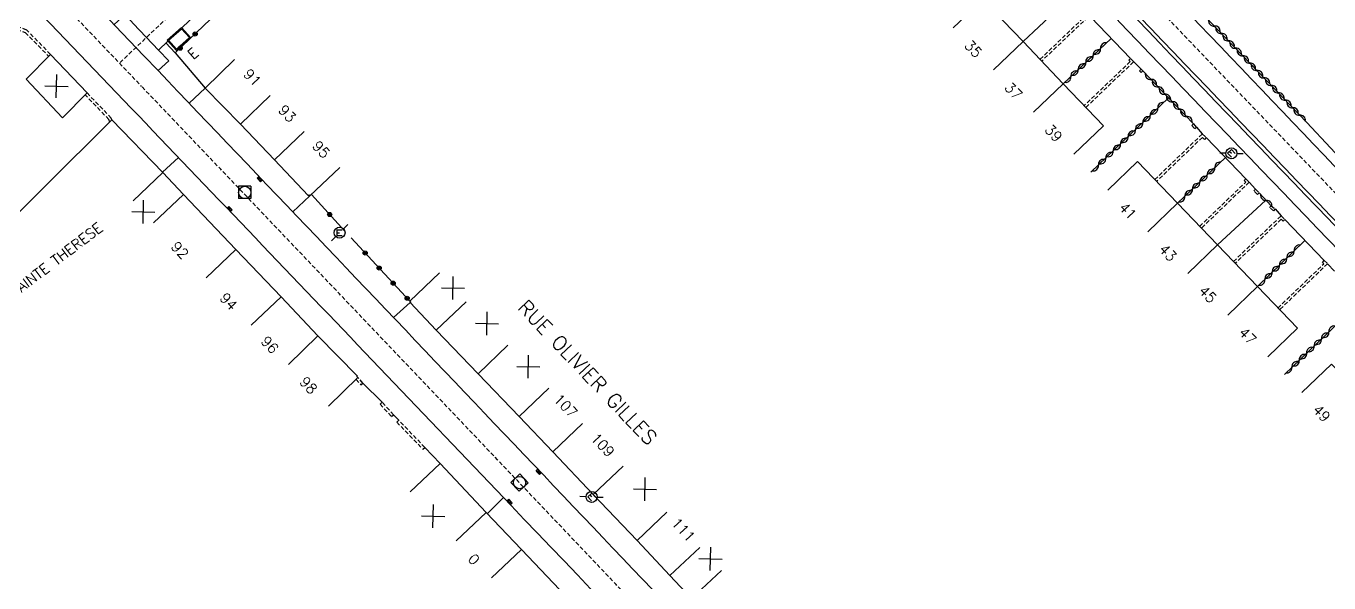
# Model space of a CAD drawing. Header units: millimetres. Extents: x 161000 to 162001, y 120999 to 122000.
# Drawn here: x 161714.2 to 161872.7, y 121106.4 to 121174.1 of the extents above; entities that cross this region are included whole.
import ezdxf
from ezdxf.enums import TextEntityAlignment as Align

# ---------------------------------------------------------------- set-up
doc = ezdxf.new("R2010")
doc.units = ezdxf.units.MM
doc.linetypes.add('DASHED', pattern=[0.75, 0.5, -0.25])
doc.layers.get('0').update_dxf_attribs({"linetype": 'CONTINUOUS'})
for name, color, linetype in [('W0001', 6, 'DASHED'), ('W0008', 7, 'CONTINUOUS'), ('W0100', 7, 'CONTINUOUS'), ('W0112', 1, 'DASHED'), ('W0310', 3, 'CONTINUOUS'), ('W0322', 7, 'CONTINUOUS'), ('W0330', 7, 'CONTINUOUS'), ('W0334', 7, 'CONTINUOUS'), ('W0400', 7, 'CONTINUOUS'), ('W0420', 7, 'CONTINUOUS'), ('W0471', 7, 'CONTINUOUS'), ('W0984', 7, 'CONTINUOUS'), ('W0989', 7, 'CONTINUOUS'), ('W0991', 7, 'CONTINUOUS'), ('W1102', 7, 'CONTINUOUS')]:
    doc.layers.add(name, color=color, linetype=linetype)
doc.styles.get("Standard").update_dxf_attribs({"font": 'romans.shx', "width": 0.85})

# ---------------------------------------------------------------- blocks, each defined once
blk = doc.blocks.new('t310o')
at = {"color": 0, "linetype": 'Continuous'}
for centre, start, end in [((-0.5, 0.38), 216.8699, 323.1304), ((0.5, -0.37), 36.8699, 143.1303)]:
    blk.add_arc(centre, 0.625, start, end, dxfattribs=at)
blk = doc.blocks.new('T471')
for p, q in [((-0.333334, 0.333334), (-0.333334, -0.333334)), ((-0.333334, 0.333334), (0.333334, 0.333334)), ((-0.333334, 0), (0, 0)), ((0.500001, 0.500001), (1.000002, 1.000002)), ((-0.500001, -0.500001), (-1.000002, -1.000002)), ((-0.333334, -0.333334), (0.333334, -0.333334))]:
    blk.add_line(p, q)
blk.add_ellipse((0, 0), major_axis=(0.471405, 0.471405), ratio=1, start_param=5.4977871438, end_param=11.780972451)
blk = doc.blocks.new('t322o')
at = {"color": 0, "linetype": 'Continuous'}
for radius in [0.25, 0.15]:
    blk.add_circle((0, 0), radius, dxfattribs=at)
blk = doc.blocks.new('t991o')
at = {"color": 0, "linetype": 'Continuous'}
for p, q in [((-1, 1), (1, -1)), ((-1, -1), (1, 1))]:
    blk.add_line(p, q, dxfattribs=at)
blk = doc.blocks.new('T400')
for p, q in [((-0.15, 0.3), (0.15, 0.3)), ((-0.15, -0.25), (-0.15, 0.3)), ((-0.15, 0.15), (0.15, 0.15)), ((-0.15, 0), (0.15, 0)), ((0.15, 0.3), (0.15, -0.25)), ((-0.15, -0.15), (0.15, -0.15)), ((-0.15, -0.25), (-0.15, -0.3)), ((-0.15, -0.3), (0.15, -0.3)), ((0.15, -0.3), (0.15, -0.25))]:
    blk.add_line(p, q)
blk = doc.blocks.new('T420')
for p, q in [((0.75, 0.75), (-0.75, 0.75)), ((-0.75, 0.75), (-0.75, -0.75)), ((0.75, 0.75), (0.75, -0.75)), ((0.75, -0.75), (-0.75, -0.75))]:
    blk.add_line(p, q)
blk.add_ellipse((0, 0), major_axis=(-0.53, 0.53), ratio=1, start_param=3.926991, end_param=10.210176)

msp = doc.modelspace()

# ---------------------------------------------------------------- linework, layer by layer
at = {"layer": 'W0001'}
for points in [[(161723.21, 121521.49), (161708.44, 121503.61, -0.052031), (161692.74, 121488.19, 0.000599), (161675.67, 121474.82, -0.005504), (161648.34, 121452.8, 0.018605), (161611.09, 121421.03, -0.000909), (161565.62, 121378.12, 0.342922), (161564.36, 121370.06, -0.00009), (161590.01, 121323.77), (161598.54, 121308.89, 0.062268), (161621.4, 121278.54, -0.003977), (161672.79, 121224.97, 0.000187), (161728.28, 121166.78, -0.000686), (161805.22, 121085.95), (161826.39, 121063.66)], [(161755.74, 121413.54, 0.003258), (161744.68, 121335.46), (161741.26, 121313.02, 0.110396), (161741.99, 121301.22, 0.150139), (161753.14, 121279.23, -0.000934), (161792.85, 121237.93, 0.000196), (161880.01, 121147.01), (161900.98, 121126.16, 0.068286), (161933.71, 121107.44, 0.090548), (161975.14, 121099.27, 0.054774), (162000, 121101.72, 0.058941)]]:
    msp.add_lwpolyline(points, format="xyb", dxfattribs=at)
msp.add_lwpolyline([(161795.06, 121235.63), (161725.6, 121169.6)], dxfattribs=at)
at = {"layer": 'W0008'}
for points in [[(162000, 121099.33, -0.053718), (161975.11, 121096.93, -0.090574), (161932.85, 121105.26, -0.06857), (161899.42, 121124.39), (161878.33, 121145.37, -0.000196), (161791.16, 121236.3, 0.000934), (161751.45, 121277.6, -0.149396), (161739.7, 121300.69, -0.14261), (161739.8, 121317.16, 0.417617), (161734.61, 121323.95), (161706.88, 121327.52, -0.194977), (161696.19, 121333.54), (161679.29, 121355.19, -0.175943), (161677.82, 121361.59), (161683.5, 121407.87, 0.00101), (161689.77, 121458.79, 0.148993), (161688.48, 121466.74, 0.063377), (161684.02, 121472.9, 0.337624), (161677.43, 121472.68, -0.005502), (161650.05, 121450.63, 0.018596), (161612.98, 121419.01, -0.000909)], [(161623.38, 121280.48, -0.003976), (161674.8, 121226.88, 0.000187), (161730.29, 121168.69, -0.000686), (161807.23, 121087.86), (161828.24, 121065.86)], [(161999.26, 121215.7, 0.039573), (161981.6, 121224.64, 0.052175), (161971.74, 121199.59, 0.073505), (161968.78, 121162.86), (161968.32, 121106.98, -0.428346), (161961.91, 121102.27, -0.053124), (161936.6, 121108.5, -0.038316), (161913.78, 121119.84, -0.075715), (161893.96, 121135.57), (161877.14, 121153.15, 0.001051), (161836.8, 121195.33, -0.084609), (161833.67, 121199.94, -0.137715), (161829.96, 121226.14), (161834.88, 121261.12, -0.413149), (161843.59, 121267.71), (161854.49, 121266.22)], [(161824.69, 121061.62, 0.002007), (161773.23, 121115.79, 0.000437), (161716.33, 121175.29, 0.41324), (161709.16, 121175.32, -0.0048), (161648.72, 121115.55, 0.390095), (161648.33, 121108.38, -0.00181), (161696.06, 121060.37, -0.00168), (161756.22, 121000)]]:
    msp.add_lwpolyline(points, format="xyb", dxfattribs=at)
for points in [[(161733.18, 121173.89), (161784.82, 121223.11), (161792.29, 121230.18)], [(161730.35, 121171.19), (161731.5, 121172.28)]]:
    msp.add_lwpolyline(points, dxfattribs=at)
at = {"layer": 'W0100'}
for points in [[(161841.68, 121158.53), (161845.29, 121161.98), (161840.41, 121167.1), (161835.52, 121172.22), (161830.63, 121177.34), (161825.75, 121182.46), (161822.13, 121179.01)], [(161739.6, 121170.06), (161736.03, 121166.56), (161740.32, 121162.18), (161744.45, 121157.83), (161748.57, 121153.48), (161748.66, 121153.56), (161748.76, 121153.45), (161752.39, 121156.9)], [(161751.04, 121127.86), (161754.61, 121131.36), (161754.49, 121131.48), (161754.55, 121131.53), (161749.74, 121136.43), (161745.25, 121141.16), (161739.77, 121146.95), (161733.38, 121153.64), (161730.87, 121156.3), (161724.68, 121162.69), (161700.14, 121138.32), (161697.7, 121135.89), (161697.92, 121130.9)], [(161845.83, 121154.16), (161849.44, 121157.62), (161854.3, 121152.55), (161859.16, 121147.48), (161864.02, 121142.41), (161868.88, 121137.34), (161865.28, 121133.88)], [(161764.54, 121144.1), (161760.91, 121140.65), (161761.02, 121140.54), (161760.96, 121140.48), (161764.14, 121137.13), (161769.23, 121131.82), (161774.2, 121126.62), (161778.31, 121122.31), (161783.23, 121117.12), (161788.56, 121111.55), (161792.53, 121107.27), (161795.19, 121104.46), (161798.82, 121107.9)], [(161869.41, 121129.53), (161873.02, 121132.99), (161877.86, 121127.95), (161882.69, 121122.91), (161887.53, 121117.87), (161892.37, 121112.83), (161897.2, 121107.79), (161902.04, 121102.75), (161898.43, 121099.29)], [(161783.23, 121093.96), (161786.85, 121097.41), (161774.49, 121110.43), (161770.19, 121114.93), (161764.62, 121120.88), (161760.97, 121117.46)]]:
    msp.add_lwpolyline(points, dxfattribs=at)
for points in [[(161734.12, 121172.7), (161732.54, 121171.29), (161731.56, 121172.38), (161733.13, 121173.78)], [(161718.68, 121162.95), (161721.65, 121165.97), (161717.21, 121170.67), (161714.24, 121167.65)]]:
    msp.add_lwpolyline(points, close=True, dxfattribs=at)
at = {"layer": 'W0112'}
for points in [[(161837.58, 121170.07), (161843.43, 121175.65), (161843.75, 121175.2), (161843.51, 121175.02), (161843.39, 121175.19), (161837.78, 121169.85)], [(161717.21, 121170.67), (161714.32, 121173.63), (161712.36, 121174.31), (161710.67, 121173.53), (161685.16, 121148.22), (161685.39, 121147.98), (161710.86, 121173.26), (161712.38, 121173.95), (161714.14, 121173.34), (161716.98, 121170.43)], [(161843.16, 121164.22), (161848.97, 121169.77), (161848.59, 121170.16), (161848.38, 121169.95), (161848.55, 121169.78), (161842.95, 121164.44)], [(161724.41, 121162.43), (161724.31, 121162.75), (161721.42, 121165.74)], [(161724.68, 121162.69), (161724.6, 121162.92), (161721.65, 121165.97)], [(161851.53, 121155.43), (161857.32, 121160.98), (161857.8, 121160.55), (161857.6, 121160.33), (161857.33, 121160.57), (161851.74, 121155.21)], [(161856.99, 121149.74), (161862.61, 121155.13), (161862.42, 121155.32), (161862.63, 121155.53), (161863.03, 121155.12), (161857.2, 121149.52)], [(161861.1, 121145.46), (161866.91, 121151.03), (161867.37, 121150.58), (161867.16, 121150.36), (161866.91, 121150.61), (161861.31, 121145.24)], [(161866.51, 121139.81), (161872.12, 121145.2), (161871.94, 121145.36), (161872.14, 121145.59), (161872.56, 121145.2), (161866.72, 121139.6)], [(161754.37, 121131.13), (161754.96, 121130.47), (161755.21, 121130.68), (161754.61, 121131.36)]]:
    msp.add_lwpolyline(points, dxfattribs=at)
for points in [[(161850.09, 121168.67), (161849.88, 121168.88), (161849.67, 121168.67), (161849.88, 121168.46)], [(161856.62, 121161.83), (161856.26, 121162.22), (161856.04, 121162.02), (161856.4, 121161.63)], [(161864.03, 121153.61), (161863.59, 121154.07), (161863.8, 121154.28), (161864.25, 121153.81)], [(161865.69, 121152.26), (161866.17, 121151.86), (161865.98, 121151.63), (161865.5, 121152.03)], [(161758.93, 121126.82), (161757.56, 121128.34), (161757.31, 121128.12), (161758.69, 121126.6)], [(161762.74, 121122.86), (161759.56, 121126.17), (161759.33, 121125.94), (161762.5, 121122.63)]]:
    msp.add_lwpolyline(points, close=True, dxfattribs=at)
at = {"layer": 'W0310'}
for p, q in [((161853.2, 121165.37), (161843.77, 121156.32)), ((161876.75, 121140.8), (161867.31, 121131.74))]:
    msp.add_line(p, q, dxfattribs=at)
for points in [[(161870.03, 121162.38), (161852.33, 121180.86)], [(161846.24, 121172.61), (161840.41, 121167.1)], [(161856.26, 121162.22), (161853.2, 121165.37), (161850.09, 121168.67)], [(161860.14, 121158.11), (161854.3, 121152.55)], [(161864.25, 121153.81), (161865.69, 121152.26)], [(161869.79, 121148.04), (161864.02, 121142.41)]]:
    msp.add_lwpolyline(points, dxfattribs=at)
at = {"layer": 'W0322'}
for points in [[(161731.25, 121172.05), (161732.38, 121170.84), (161746.02, 121183.9)], [(161748.94, 121153.62), (161753.01, 121149.17)], [(161753.79, 121148.33), (161760.91, 121140.65)]]:
    msp.add_lwpolyline(points, dxfattribs=at)
at = {"layer": 'W0330'}
for p, q in [((161835.52, 121172.22), (161841.37, 121177.72)), ((161859.16, 121147.48), (161865.06, 121152.95))]:
    msp.add_line(p, q, dxfattribs=at)
at = {"layer": 'W0334'}
for p, q in [((161843.75, 121175.2), (161848.59, 121170.16)), ((161848.97, 121169.77), (161849.88, 121168.88)), ((161870.03, 121162.38), (161875.81, 121156.23)), ((161856.62, 121161.83), (161857.32, 121160.98)), ((161857.8, 121160.55), (161862.63, 121155.53)), ((161863.03, 121155.12), (161863.8, 121154.28)), ((161866.17, 121151.86), (161866.91, 121151.03)), ((161867.37, 121150.58), (161872.14, 121145.59)), ((161872.56, 121145.2), (161873.39, 121144.3)), ((161755.21, 121130.68), (161757.56, 121128.34)), ((161758.93, 121126.82), (161759.56, 121126.17)), ((161762.74, 121122.86), (161764.62, 121120.88))]:
    msp.add_line(p, q, dxfattribs=at)
for points in [[(161739.59, 121301.08), (161733.64, 121297.15), (161747.76, 121278.7), (161749.64, 121276.34), (161753, 121272.79, -0.000841), (161789.57, 121234.78, 0.000196), (161876.76, 121143.83), (161897.97, 121122.73, 0.068829), (161932.03, 121103.21, 0.090597), (161975.08, 121094.72, 0.052768), (162000, 121097.08, 0.058898)], [(162000, 121098.87, -0.053524), (161975.1, 121096.48, -0.090578), (161932.68, 121104.84, -0.068622), (161899.13, 121124.05), (161878.02, 121145.06, -0.000196), (161790.84, 121236, 0.000934), (161751.13, 121277.29, -0.149266), (161739.27, 121300.59, -0.002039), (161739.2, 121300.82, 0.415907)]]:
    msp.add_lwpolyline(points, format="xyb", dxfattribs=at)
for points in [[(161724.95, 121174.29), (161726.27, 121175.5), (161727.31, 121174.38), (161730.35, 121171.19), (161731.6, 121169.89), (161730.29, 121168.69)], [(161732.38, 121170.84), (161736.03, 121166.56), (161734.08, 121164.72)], [(161730.83, 121156.33), (161732.76, 121158.13)], [(161748.76, 121153.45), (161746.68, 121151.51)], [(161760.96, 121140.48), (161758.94, 121138.65)], [(161770.32, 121114.79), (161772.3, 121116.77)]]:
    msp.add_lwpolyline(points, dxfattribs=at)
msp.add_lwpolyline([(161734.27, 121172.69), (161732.53, 121171.14), (161731.4, 121172.38), (161733.14, 121173.94)], close=True, dxfattribs=at)
at = {"layer": 'W1102'}
for p, q in [((161830.63, 121177.34), (161827.02, 121173.89)), ((161835.52, 121172.22), (161831.9, 121168.77)), ((161840.41, 121167.1), (161836.79, 121163.65)), ((161740.32, 121162.18), (161743.92, 121165.65)), ((161744.45, 121157.83), (161748.07, 121161.27)), ((161730.87, 121156.3), (161727.25, 121152.84)), ((161733.38, 121153.64), (161729.75, 121150.19)), ((161854.3, 121152.55), (161850.69, 121149.09)), ((161739.77, 121146.95), (161736.15, 121143.5)), ((161859.16, 121147.48), (161855.55, 121144.02)), ((161864.02, 121142.41), (161860.41, 121138.95)), ((161745.25, 121141.16), (161741.62, 121137.72)), ((161764.14, 121137.13), (161767.76, 121140.58)), ((161749.74, 121136.43), (161746.14, 121132.96)), ((161769.23, 121131.82), (161772.84, 121135.28)), ((161774.2, 121126.62), (161777.81, 121130.07)), ((161778.31, 121122.31), (161781.94, 121125.75)), ((161783.23, 121117.12), (161786.85, 121120.57)), ((161770.19, 121114.93), (161766.56, 121111.49)), ((161788.56, 121111.55), (161792.2, 121114.98)), ((161774.49, 121110.43), (161770.87, 121106.98)), ((161792.53, 121107.27), (161796.18, 121110.69))]:
    msp.add_line(p, q, dxfattribs=at)

# ---------------------------------------------------------------- block references
at = {"layer": 'W0310'}
for p, rotation in [((161858.79, 121174.12), 133.755547664851), ((161859.65, 121173.21), 133.755547664851), ((161844.95, 121171.39), 223.3565965643209), ((161860.52, 121172.31), 133.755547664851), ((161861.38, 121171.41), 133.755547664851), ((161843.13, 121169.68), 223.3565965643209), ((161844.04, 121170.53), 223.3565965643209), ((161862.25, 121170.5), 133.755547664851), ((161863.11, 121169.6), 133.755547664851), ((161841.32, 121167.96), 223.3565965643209), ((161842.22, 121168.82), 223.3565965643209), ((161851.07, 121167.63), 133.341231427982), ((161863.98, 121168.7), 133.755547664851), ((161864.84, 121167.8), 133.755547664851), ((161851.93, 121166.72), 133.341231427982), ((161865.71, 121166.89), 133.755547664851), ((161866.57, 121165.99), 133.755547664851), ((161852.78, 121165.81), 133.341231427982), ((161853.65, 121164.91), 134.200429896717), ((161867.43, 121165.09), 133.755547664851), ((161850.99, 121163.24), 223.8036332167702), ((161851.89, 121164.11), 223.8036332167702), ((161854.52, 121164.01), 134.200429896717), ((161855.39, 121163.12), 134.200429896717), ((161868.3, 121164.18), 133.755547664851), ((161869.16, 121163.28), 133.755547664851), ((161849.19, 121161.51), 223.8036332167702), ((161850.09, 121162.38), 223.8036332167702), ((161847.38, 121159.78), 223.8036332167702), ((161848.28, 121160.65), 223.8036332167702), ((161846.48, 121158.92), 223.8036332167702), ((161844.67, 121157.19), 223.8036332167702), ((161845.58, 121158.05), 223.8036332167702), ((161858.83, 121156.86), 223.5819814651225), ((161857.02, 121155.13), 223.5819814651225), ((161857.92, 121156), 223.5819814651225), ((161855.2, 121153.41), 223.5819814651225), ((161856.11, 121154.27), 223.5819814651225), ((161865.1, 121152.9), 312.837405353333), ((161867.6, 121145.9), 224.3268416603732), ((161868.49, 121146.78), 224.3268416603732), ((161865.81, 121144.16), 224.3268416603732), ((161866.71, 121145.03), 224.3268416603732), ((161864.92, 121143.28), 224.3268416603732), ((161871.82, 121136.07), 223.8036332167046), ((161872.72, 121136.93), 223.8036332167046), ((161870.01, 121134.34), 223.8036332167046), ((161870.92, 121135.2), 223.8036332167046), ((161869.11, 121133.47), 223.8036332167046), ((161868.21, 121132.61), 223.8036332167046)]:
    msp.add_blockref('t310o', p, dxfattribs=dict(at, rotation=rotation))
at = {"layer": 'W0322'}
for p, rotation in [((161734.8, 121173.15), 43.76043395074178), ((161732.99, 121171.42), 43.76043395074178), ((161751.16, 121151.19), 312.4821826070469), ((161755.49, 121146.5), 312.857198314697), ((161757.19, 121144.67), 312.857198314697), ((161758.89, 121142.83), 312.857198314697), ((161760.59, 121141), 312.857198314697)]:
    msp.add_blockref('t322o', p, dxfattribs=dict(at, rotation=rotation))
at = {"layer": 'W0400'}
for p, rotation in [((161742.66, 121155.49), 223.0059672576839), ((161739, 121151.86), 43.74696874649695), ((161776.59, 121119.87), 43.64051603911796), ((161773.04, 121116.23), 43.74696874649695)]:
    msp.add_blockref('T400', p, dxfattribs=dict(at, rotation=rotation))
at = {"layer": 'W0420'}
msp.add_blockref('T420', (161740.83, 121153.87), dxfattribs=at)
at = {"layer": 'W0420', "rotation": 313.640516039118}
msp.add_blockref('T420', (161774.26, 121118.58), dxfattribs=at)
at = {"layer": 'W0471'}
for p, rotation in [((161860.86, 121158.63), 313.763984753404), ((161783.03, 121116.83), 313.640516039118)]:
    msp.add_blockref('T471', p, dxfattribs=dict(at, rotation=rotation))
msp.add_blockref('T471', (161752.37, 121148.97), dxfattribs=at)
at = {"layer": 'W0991'}
for p, rotation in [((161717.95, 121166.81), 43.40111617913991), ((161728.5, 121151.52), 43.38621142466457), ((161766.17, 121142.25), 43.50647440505336), ((161770.3, 121137.93), 43.75595049875474), ((161775.33, 121132.68), 43.73622809638637), ((161789.52, 121117.78), 43.76064392430111), ((161763.76, 121114.48), 43.12498893531782), ((161797.5, 121109.29), 43.43113273803771)]:
    msp.add_blockref('t991o', p, dxfattribs=dict(at, rotation=rotation))

# ---------------------------------------------------------------- texts
at = {"layer": 'W0984'}
for s, rotation, p in [('E', 41.7524, (161734.54, 121170.78)), ('ECOLE SAINTE THERESE', 37.4413, (161715.46, 121143.81))]:
    msp.add_text(s, height=1.25, rotation=rotation, dxfattribs=at).set_placement(p, align=Align.MIDDLE)
at = {"layer": 'W0989'}
for s, rotation, p in [('RUE WAUTIER DE FONTAINE', 316.0069, (161876.92, 121174.77)), ('RUE OLIVIER GILLES', 313.5489, (161782.55, 121131.97))]:
    msp.add_text(s, height=1.75, rotation=rotation, dxfattribs=at).set_placement(p, align=Align.MIDDLE)
at = {"layer": 'W0991'}
for s, rotation, p in [('35', 313.6606, (161829.46, 121171.33)), ('91', 314.4132, (161741.76, 121167.85)), ('37', 313.6606, (161834.35, 121166.21)), ('93', 313.5203, (161746, 121163.46)), ('39', 313.6606, (161839.23, 121161.09)), ('95', 313.521, (161750.14, 121159.1)), ('41', 313.8036, (161848.26, 121151.62)), ('92', 313.6996, (161732.95, 121146.85)), ('43', 313.8036, (161853.12, 121146.55)), ('94', 313.4335, (161738.88, 121140.61)), ('45', 313.8036, (161857.98, 121141.48)), ('47', 313.8036, (161862.84, 121136.41)), ('96', 313.5172, (161743.88, 121135.34)), ('98', 313.8259, (161748.59, 121130.41)), ('107', 313.6605, (161779.88, 121127.91)), ('49', 313.8227, (161871.83, 121127.01)), ('109', 313.4438, (161784.39, 121123.16)), ('111', 312.8665, (161794.19, 121112.84)), ('0', 313.6614, (161768.71, 121109.24))]:
    msp.add_text(s, height=1.25, rotation=rotation, dxfattribs=at).set_placement(p, align=Align.MIDDLE)

doc.saveas('drawing.dxf')
